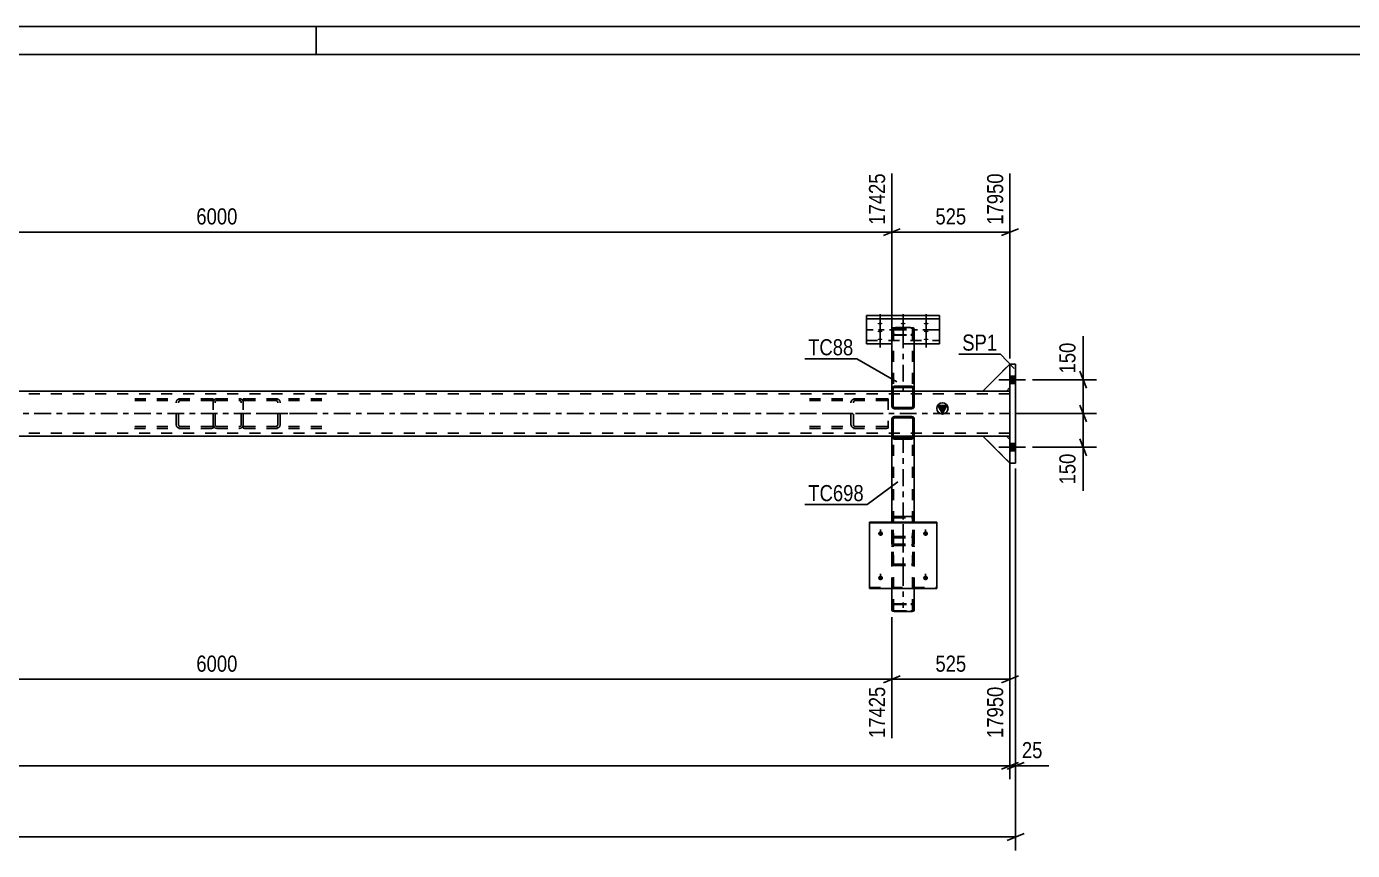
# Model space of a CAD drawing. Header units: millimetres. Extents: x 0 to 1189, y 0 to 841.
# Drawn here: x 717.5 to 953.2, y 694.5 to 841 of the extents above; entities that cross this region are included whole.
import ezdxf

# ---------------------------------------------------------------- set-up
doc = ezdxf.new("R2010")
doc.units = ezdxf.units.MM
doc.linetypes.add('DXK_LINE_DOT2', pattern=[3.9198, 1.9599, -1.9599])
doc.linetypes.add('DXK_LINE_DOT3', pattern=[5.9187, 2.979, -0.9799, 0.9799, -0.9799])
doc.styles.add('Arial Narrow', font='ARIALN.TTF', dxfattribs={"height": 0.2})

# ---------------------------------------------------------------- blocks, each defined once
blk = doc.blocks.new('Unknown-405118385-1163')
at = {"color": 5, "linetype": 'Continuous'}
for p, q in [((1189, 841), (0, 841)), ((769, 836), (769, 841)), ((1184, 836), (5, 836))]:
    blk.add_line(p, q, dxfattribs=at)
blk = doc.blocks.new('Bolt-405118385-3269 - 3258')
at = {"linetype": 'Continuous'}
for points in [[(869.24, 788.34), (869.33, 788.34), (869.42, 788.33), (869.5, 788.31), (869.56, 788.29), (869.62, 788.27), (869.66, 788.24), (869.67, 788.21), (869.67, 788.17), (869.66, 788.14), (869.62, 788.12), (869.56, 788.09), (869.5, 788.07), (869.42, 788.05), (869.33, 788.04), (869.24, 788.04), (869.15, 788.04), (869.06, 788.05), (868.98, 788.07), (868.91, 788.09), (868.86, 788.12), (868.82, 788.14), (868.8, 788.17), (868.8, 788.21), (868.82, 788.24), (868.86, 788.27), (868.91, 788.29), (868.98, 788.31), (869.06, 788.33), (869.15, 788.34)], [(873.34, 788.34), (873.43, 788.34), (873.52, 788.33), (873.6, 788.31), (873.66, 788.29), (873.72, 788.27), (873.76, 788.24), (873.77, 788.21), (873.77, 788.17), (873.76, 788.14), (873.72, 788.12), (873.66, 788.09), (873.6, 788.07), (873.52, 788.05), (873.43, 788.04), (873.34, 788.04), (873.25, 788.04), (873.16, 788.05), (873.08, 788.07), (873.01, 788.09), (872.96, 788.12), (872.92, 788.14), (872.9, 788.17), (872.9, 788.21), (872.92, 788.24), (872.96, 788.27), (873.01, 788.29), (873.08, 788.31), (873.16, 788.33), (873.25, 788.34)], [(877.44, 788.34), (877.53, 788.34), (877.62, 788.33), (877.7, 788.31), (877.76, 788.29), (877.82, 788.27), (877.86, 788.24), (877.87, 788.21), (877.87, 788.17), (877.86, 788.14), (877.82, 788.12), (877.76, 788.09), (877.7, 788.07), (877.62, 788.05), (877.53, 788.04), (877.44, 788.04), (877.35, 788.04), (877.26, 788.05), (877.18, 788.07), (877.11, 788.09), (877.06, 788.12), (877.02, 788.14), (877, 788.17), (877, 788.21), (877.02, 788.24), (877.06, 788.27), (877.11, 788.29), (877.18, 788.31), (877.26, 788.33), (877.35, 788.34)], [(869.24, 786.94), (869.33, 786.94), (869.42, 786.93), (869.5, 786.91), (869.56, 786.89), (869.62, 786.86), (869.66, 786.83), (869.67, 786.8), (869.67, 786.77), (869.66, 786.74), (869.62, 786.71), (869.56, 786.69), (869.5, 786.67), (869.42, 786.65), (869.33, 786.64), (869.24, 786.64), (869.15, 786.64), (869.06, 786.65), (868.98, 786.67), (868.91, 786.69), (868.86, 786.71), (868.82, 786.74), (868.8, 786.77), (868.8, 786.8), (868.82, 786.83), (868.86, 786.86), (868.91, 786.89), (868.98, 786.91), (869.06, 786.93), (869.15, 786.94)], [(869.24, 785.54), (869.33, 785.53), (869.42, 785.52), (869.5, 785.51), (869.56, 785.49), (869.62, 785.46), (869.66, 785.43), (869.67, 785.4), (869.67, 785.37), (869.66, 785.34), (869.62, 785.31), (869.56, 785.29), (869.5, 785.26), (869.42, 785.25), (869.33, 785.24), (869.24, 785.24), (869.15, 785.24), (869.06, 785.25), (868.98, 785.26), (868.91, 785.29), (868.86, 785.31), (868.82, 785.34), (868.8, 785.37), (868.8, 785.4), (868.82, 785.43), (868.86, 785.46), (868.91, 785.49), (868.98, 785.51), (869.06, 785.52), (869.15, 785.53)], [(877.44, 786.94), (877.53, 786.94), (877.62, 786.93), (877.7, 786.91), (877.76, 786.89), (877.82, 786.86), (877.86, 786.83), (877.87, 786.8), (877.87, 786.77), (877.86, 786.74), (877.82, 786.71), (877.76, 786.69), (877.7, 786.67), (877.62, 786.65), (877.53, 786.64), (877.44, 786.64), (877.35, 786.64), (877.26, 786.65), (877.18, 786.67), (877.11, 786.69), (877.06, 786.71), (877.02, 786.74), (877, 786.77), (877, 786.8), (877.02, 786.83), (877.06, 786.86), (877.11, 786.89), (877.18, 786.91), (877.26, 786.93), (877.35, 786.94)], [(877.44, 785.54), (877.53, 785.53), (877.62, 785.52), (877.7, 785.51), (877.76, 785.49), (877.82, 785.46), (877.86, 785.43), (877.87, 785.4), (877.87, 785.37), (877.86, 785.34), (877.82, 785.31), (877.76, 785.29), (877.7, 785.26), (877.62, 785.25), (877.53, 785.24), (877.44, 785.24), (877.35, 785.24), (877.26, 785.25), (877.18, 785.26), (877.11, 785.29), (877.06, 785.31), (877.02, 785.34), (877, 785.37), (877, 785.4), (877.02, 785.43), (877.06, 785.46), (877.11, 785.49), (877.18, 785.51), (877.26, 785.52), (877.35, 785.53)]]:
    blk.add_hatch(color=1, dxfattribs=at).paths.add_polyline_path(points)
at = {"color": 1, "linetype": 'Continuous'}
for p, q in [((869.24, 789.88), (869.24, 786.76)), ((873.34, 789.88), (873.34, 786.76)), ((877.44, 789.88), (877.44, 786.76)), ((869.24, 788.48), (869.24, 785.36)), ((877.44, 788.48), (877.44, 785.36)), ((869.24, 787.08), (869.24, 783.96)), ((877.44, 787.08), (877.44, 783.96))]:
    blk.add_line(p, q, dxfattribs=at)
at = {"color": 1, "linetype": 'DXK_LINE_DOT2'}
blk.add_line((873.34, 787.08), (873.34, 783.96), dxfattribs=at)
blk = doc.blocks.new('Bolt-405118385-3271 - 3258')
at = {"linetype": 'Continuous'}
for points in [[(892.34, 778.86), (892.34, 777.54), (893.34, 777.54), (893.34, 778.86)], [(892.34, 778.86), (892.34, 777.54), (893.34, 777.54), (893.34, 778.86)], [(892.34, 766.86), (892.34, 765.54), (893.34, 765.54), (893.34, 766.86)], [(892.34, 766.86), (892.34, 765.54), (893.34, 765.54), (893.34, 766.86)]]:
    blk.add_hatch(color=1, dxfattribs=at).paths.add_polyline_path(points)
at = {"color": 1, "linetype": 'Continuous'}
for p, q in [((895.1, 778.2), (890.34, 778.2)), ((895.1, 778.2), (890.34, 778.2)), ((893.34, 778.86), (892.34, 778.86)), ((893.34, 778.86), (892.34, 778.86)), ((893.34, 777.54), (892.34, 777.54)), ((893.34, 777.54), (892.34, 777.54)), ((893.34, 766.86), (892.34, 766.86)), ((893.34, 766.86), (892.34, 766.86)), ((895.1, 766.2), (890.34, 766.2)), ((895.1, 766.2), (890.34, 766.2)), ((893.34, 765.54), (892.34, 765.54)), ((893.34, 765.54), (892.34, 765.54))]:
    blk.add_line(p, q, dxfattribs=at)
blk = doc.blocks.new('Part-405118385-3340 - 3258')
at = {"color": 2, "linetype": 'Continuous'}
for p, q in [((887.54, 776.2), (892.34, 781)), ((891.74, 776.2), (887.54, 776.2)), ((892.34, 776.8), (891.74, 776.2))]:
    blk.add_line(p, q, dxfattribs=at)
at = {"color": 7, "linetype": 'DXK_LINE_DOT3'}
for p, q in [((887.54, 776.2), (892.34, 781)), ((892.34, 776.2), (887.54, 776.2))]:
    blk.add_line(p, q, dxfattribs=at)
at = {"color": 7, "linetype": 'DXK_LINE_DOT2'}
blk.add_line((892.34, 776.8), (892.34, 781), dxfattribs=at)
blk = doc.blocks.new('Part-405118385-3300 - 3258')
at = {"color": 7, "linetype": 'DXK_LINE_DOT2'}
for p, q in [((891.74, 768.2), (887.54, 768.2)), ((887.54, 768.2), (892.34, 763.4)), ((892.34, 767.6), (891.74, 768.2)), ((892.34, 763.4), (892.34, 767.6))]:
    blk.add_line(p, q, dxfattribs=at)
at = {"color": 7, "linetype": 'DXK_LINE_DOT3'}
for p, q in [((892.34, 768.2), (887.54, 768.2)), ((887.54, 768.2), (892.34, 763.4))]:
    blk.add_line(p, q, dxfattribs=at)
blk = doc.blocks.new('Part-405118385-3303 - 3258')
at = {"color": 2, "linetype": 'Continuous'}
for p, q in [((891.74, 768.2), (887.54, 768.2)), ((887.54, 768.2), (892.34, 763.4)), ((892.34, 767.6), (891.74, 768.2))]:
    blk.add_line(p, q, dxfattribs=at)
at = {"color": 7, "linetype": 'DXK_LINE_DOT3'}
for p, q in [((892.34, 768.2), (887.54, 768.2)), ((887.54, 768.2), (892.34, 763.4))]:
    blk.add_line(p, q, dxfattribs=at)
at = {"color": 7, "linetype": 'DXK_LINE_DOT2'}
blk.add_line((892.34, 763.4), (892.34, 767.6), dxfattribs=at)
blk = doc.blocks.new('Part-405118385-3304 - 3258')
at = {"color": 2, "linetype": 'Continuous'}
for p, q in [((866.84, 789.61), (879.84, 789.61)), ((866.84, 789.61), (866.84, 784.57)), ((866.84, 789.01), (879.84, 789.01)), ((879.84, 789.61), (879.84, 784.57)), ((871.34, 784.57), (866.84, 784.57)), ((879.84, 784.57), (875.34, 784.57))]:
    blk.add_line(p, q, dxfattribs=at)
at = {"color": 7, "linetype": 'DXK_LINE_DOT3'}
blk.add_line((879.84, 787.09), (866.84, 787.09), dxfattribs=at)
at = {"color": 7, "linetype": 'DXK_LINE_DOT2'}
for p, q in [((866.84, 785.17), (879.84, 785.17)), ((875.34, 784.57), (871.34, 784.57))]:
    blk.add_line(p, q, dxfattribs=at)
blk = doc.blocks.new('Part-405118385-3308 - 3258')
at = {"color": 7, "linetype": 'DXK_LINE_DOT2'}
for p, q in [((887.54, 776.2), (892.34, 781)), ((892.34, 781), (892.34, 776.8)), ((891.74, 776.2), (887.54, 776.2)), ((892.34, 776.8), (891.74, 776.2))]:
    blk.add_line(p, q, dxfattribs=at)
at = {"color": 7, "linetype": 'DXK_LINE_DOT3'}
for p, q in [((887.54, 776.2), (892.34, 781)), ((892.34, 776.2), (887.54, 776.2))]:
    blk.add_line(p, q, dxfattribs=at)
blk = doc.blocks.new('Part-405118385-3334 - 3258')
at = {"color": 7, "linetype": 'DXK_LINE_DOT2'}
for p, q in [((891.74, 768.2), (887.54, 768.2)), ((887.54, 768.2), (892.34, 763.4)), ((892.34, 767.6), (891.74, 768.2)), ((892.34, 763.4), (892.34, 767.6))]:
    blk.add_line(p, q, dxfattribs=at)
at = {"color": 7, "linetype": 'DXK_LINE_DOT3'}
for p, q in [((892.34, 768.2), (887.54, 768.2)), ((887.54, 768.2), (892.34, 763.4))]:
    blk.add_line(p, q, dxfattribs=at)
blk = doc.blocks.new('Part-405118385-41548 - 3258')
at = {"color": 2, "linetype": 'Continuous'}
for p, q in [((871.37, 776.76), (871.34, 776.57)), ((871.34, 776.57), (871.34, 773.53)), ((871.48, 776.91), (871.37, 776.76)), ((871.63, 777.02), (871.48, 776.91)), ((871.58, 776.57), (871.59, 776.66)), ((871.58, 776.57), (871.58, 773.53)), ((871.59, 776.66), (871.65, 776.74)), ((871.82, 777.05), (871.63, 777.02)), ((871.65, 776.74), (871.72, 776.79)), ((871.72, 776.79), (871.82, 776.81)), ((874.86, 777.05), (871.82, 777.05)), ((874.86, 776.81), (871.82, 776.81)), ((875.04, 777.02), (874.86, 777.05)), ((874.86, 776.81), (874.95, 776.79)), ((874.95, 776.79), (875.03, 776.74)), ((875.08, 776.66), (875.03, 776.74)), ((875.19, 776.91), (875.04, 777.02)), ((875.1, 776.57), (875.08, 776.66)), ((875.1, 776.57), (875.1, 773.53)), ((875.19, 776.91), (875.3, 776.76)), ((875.3, 776.76), (875.34, 776.57)), ((875.34, 776.57), (875.34, 773.53)), ((871.34, 773.53), (871.37, 773.35)), ((871.37, 773.35), (871.48, 773.19)), ((871.58, 773.53), (871.59, 773.44)), ((871.59, 773.44), (871.65, 773.36)), ((871.72, 773.31), (871.65, 773.36)), ((871.82, 773.29), (871.72, 773.31)), ((874.86, 773.29), (871.82, 773.29)), ((874.95, 773.31), (874.86, 773.29)), ((875.03, 773.36), (874.95, 773.31)), ((875.08, 773.44), (875.03, 773.36)), ((875.1, 773.53), (875.08, 773.44)), ((875.19, 773.19), (875.3, 773.35)), ((875.3, 773.35), (875.34, 773.53)), ((871.48, 773.19), (871.63, 773.09)), ((871.63, 773.09), (871.82, 773.05)), ((874.86, 773.05), (871.82, 773.05)), ((874.86, 773.05), (875.04, 773.09)), ((875.04, 773.09), (875.19, 773.19))]:
    blk.add_line(p, q, dxfattribs=at)
at = {"color": 7, "linetype": 'DXK_LINE_DOT2'}
for p, q in [((871.58, 776.2), (871.34, 776.2)), ((871.34, 776.2), (871.58, 776.2)), ((875.34, 776.2), (875.1, 776.2)), ((875.1, 776.2), (875.34, 776.2)), ((871.37, 773.35), (871.34, 773.53)), ((875.34, 773.53), (875.3, 773.35)), ((871.82, 773.05), (871.63, 773.09)), ((875.04, 773.09), (874.86, 773.05))]:
    blk.add_line(p, q, dxfattribs=at)
for centre, start, end in [((871.82, 773.53), 202.5, 247.5), ((874.86, 773.53), 292.5, 337.5)]:
    blk.add_arc(centre, 0.48, start, end, dxfattribs=at)
blk = doc.blocks.new('Part-405118385-3337 - 3258')
at = {"color": 7, "linetype": 'DXK_LINE_DOT2'}
for p, q in [((887.54, 776.2), (892.34, 781)), ((892.34, 781), (892.34, 776.8)), ((891.74, 776.2), (887.54, 776.2)), ((892.34, 776.8), (891.74, 776.2))]:
    blk.add_line(p, q, dxfattribs=at)
at = {"color": 7, "linetype": 'DXK_LINE_DOT3'}
for p, q in [((887.54, 776.2), (892.34, 781)), ((892.34, 776.2), (887.54, 776.2))]:
    blk.add_line(p, q, dxfattribs=at)
blk = doc.blocks.new('Part-405118385-3406 - 3258')
at = {"color": 7, "linetype": 'DXK_LINE_DOT2'}
for p, q in [((870.44, 774.84), (856.71, 774.84)), ((870.44, 774.52), (856.71, 774.52)), ((864.14, 774.44), (864.07, 774.2)), ((864.07, 770.2), (864.07, 774.2)), ((864.51, 774.2), (864.54, 774.32)), ((864.51, 770.2), (864.51, 774.2)), ((864.95, 774.84), (864.61, 774.79)), ((864.78, 774.49), (864.95, 774.52)), ((870.44, 774.84), (870.7, 774.8)), ((870.44, 774.52), (870.61, 774.49)), ((870.61, 774.49), (870.7, 774.45)), ((870.7, 774.8), (870.7, 769.59)), ((870.44, 769.88), (856.71, 769.88)), ((856.71, 769.56), (870.44, 769.56)), ((864.07, 770.2), (864.14, 769.95)), ((864.54, 770.07), (864.51, 770.2)), ((864.61, 769.6), (864.95, 769.56)), ((864.95, 769.88), (864.78, 769.9)), ((870.61, 769.9), (870.44, 769.88)), ((870.44, 769.56), (870.7, 769.59)), ((870.7, 769.94), (870.61, 769.9))]:
    blk.add_line(p, q, dxfattribs=at)
at = {"color": 7, "linetype": 'DXK_LINE_DOT3'}
blk.add_line((859.46, 772.2), (867.7, 772.2), dxfattribs=at)
at = {"color": 7, "linetype": 'DXK_LINE_DOT2'}
for centre, radius, start, end in [((864.82, 774.01), 0.802, 104.5547, 147.5896), ((864.88, 774.1), 0.401, 104.5547, 147.5896), ((864.82, 770.38), 0.802, 212.4104, 255.4453), ((864.88, 770.29), 0.401, 212.4104, 255.4453)]:
    blk.add_arc(centre, radius, start, end, dxfattribs=at)
blk = doc.blocks.new('Part-405118385-3342 - 3258')
at = {"color": 7, "linetype": 'DXK_LINE_DOT2'}
for p, q in [((750.75, 774.44), (750.7, 774.2)), ((750.7, 770.2), (750.7, 774.2)), ((751.02, 774.2), (751.04, 774.32)), ((751.02, 770.2), (751.02, 774.2)), ((751.34, 774.84), (751.09, 774.79)), ((751.22, 774.49), (751.34, 774.52)), ((751.34, 774.84), (755.34, 774.84)), ((751.34, 774.52), (755.34, 774.52)), ((755.58, 774.79), (755.34, 774.84)), ((755.34, 774.52), (755.46, 774.49)), ((755.63, 774.32), (755.66, 774.2)), ((755.66, 770.2), (755.66, 774.2)), ((755.98, 774.2), (755.93, 774.44)), ((755.98, 770.2), (755.98, 774.2)), ((750.7, 770.2), (750.75, 769.95)), ((751.04, 770.07), (751.02, 770.2)), ((751.09, 769.6), (751.34, 769.56)), ((751.34, 769.88), (751.22, 769.9)), ((751.34, 769.88), (755.34, 769.88)), ((751.34, 769.56), (755.34, 769.56)), ((755.46, 769.9), (755.34, 769.88)), ((755.34, 769.56), (755.58, 769.6)), ((755.66, 770.2), (755.63, 770.07)), ((755.93, 769.95), (755.98, 770.2))]:
    blk.add_line(p, q, dxfattribs=at)
at = {"color": 7, "linetype": 'DXK_LINE_DOT3'}
blk.add_line((753.34, 772.2), (753.34, 772.2), dxfattribs=at)
at = {"color": 7, "linetype": 'DXK_LINE_DOT2'}
for centre, radius, start, end in [((751.34, 774.2), 0.64, 112.5, 157.5), ((751.34, 774.2), 0.32, 112.5, 157.5), ((755.34, 774.2), 0.32, 22.5, 67.5), ((755.34, 774.2), 0.64, 22.5, 67.5), ((751.34, 770.2), 0.64, 202.5, 247.5), ((751.34, 770.2), 0.32, 202.5, 247.5), ((755.34, 770.2), 0.32, 292.5, 337.5), ((755.34, 770.2), 0.64, 292.5, 337.5)]:
    blk.add_arc(centre, radius, start, end, dxfattribs=at)
blk = doc.blocks.new('Part-405118385-3377 - 3258')
at = {"linetype": 'Continuous'}
blk.add_hatch(color=2, dxfattribs=at).paths.add_polyline_path([(880.34, 772.2), (879.54, 773.6), (881.14, 773.6)])
at = {"color": 7, "linetype": 'DXK_LINE_DOT2'}
for p, q in [((892.34, 775.72), (174.34, 775.72)), ((875.34, 776.2), (871.34, 776.2)), ((891.74, 776.2), (887.54, 776.2)), ((892.34, 776.2), (892.34, 775.24)), ((892.34, 776.2), (892.34, 775.91)), ((892.34, 768.68), (174.34, 768.68)), ((892.34, 768.2), (892.34, 769.16)), ((875.34, 768.2), (871.34, 768.2)), ((891.74, 768.2), (887.54, 768.2))]:
    blk.add_line(p, q, dxfattribs=at)
at = {"color": 2, "linetype": 'Continuous'}
for p, q in [((871.34, 776.2), (635.34, 776.2)), ((887.54, 776.2), (875.34, 776.2)), ((892.34, 776.2), (891.74, 776.2)), ((880.34, 772.2), (879.54, 773.6)), ((879.54, 773.6), (881.14, 773.6)), ((881.14, 773.6), (880.34, 772.2)), ((892.34, 775.24), (892.34, 769.16)), ((871.34, 768.2), (635.34, 768.2)), ((887.54, 768.2), (875.34, 768.2)), ((892.34, 768.2), (891.74, 768.2))]:
    blk.add_line(p, q, dxfattribs=at)
at = {"color": 7, "linetype": 'DXK_LINE_DOT3'}
blk.add_line((174.34, 772.2), (892.34, 772.2), dxfattribs=at)
at = {"color": 2, "linetype": 'Continuous'}
blk.add_circle((880.34, 773.1), 1, dxfattribs=at)
blk = doc.blocks.new('Part-405118385-3392 - 3258')
at = {"color": 7, "linetype": 'DXK_LINE_DOT2'}
for p, q in [((750.44, 774.84), (736.71, 774.84)), ((750.44, 774.52), (736.71, 774.52)), ((744.14, 774.44), (744.07, 774.2)), ((744.07, 770.2), (744.07, 774.2)), ((744.51, 774.2), (744.54, 774.32)), ((744.51, 770.2), (744.51, 774.2)), ((744.95, 774.84), (744.61, 774.79)), ((744.78, 774.49), (744.95, 774.52)), ((750.44, 774.84), (750.7, 774.8)), ((750.44, 774.52), (750.61, 774.49)), ((750.61, 774.49), (750.7, 774.45)), ((750.7, 774.8), (750.7, 769.59)), ((750.44, 769.88), (736.71, 769.88)), ((736.71, 769.56), (750.44, 769.56)), ((744.07, 770.2), (744.14, 769.95)), ((744.54, 770.07), (744.51, 770.2)), ((744.61, 769.6), (744.95, 769.56)), ((744.95, 769.88), (744.78, 769.9)), ((750.61, 769.9), (750.44, 769.88)), ((750.44, 769.56), (750.7, 769.59)), ((750.7, 769.94), (750.61, 769.9))]:
    blk.add_line(p, q, dxfattribs=at)
for centre, radius, start, end in [((744.82, 774.01), 0.802, 104.5547, 147.5895), ((744.88, 774.1), 0.401, 104.5547, 147.5895), ((744.82, 770.38), 0.802, 212.4105, 255.4453), ((744.88, 770.29), 0.401, 212.4105, 255.4453)]:
    blk.add_arc(centre, radius, start, end, dxfattribs=at)
blk = doc.blocks.new('Part-405118385-3403 - 3258')
at = {"color": 7, "linetype": 'DXK_LINE_DOT2'}
for p, q in [((756.24, 774.84), (755.98, 774.8)), ((755.98, 774.8), (755.98, 769.59)), ((755.98, 774.45), (756.07, 774.49)), ((756.07, 774.49), (756.24, 774.52)), ((769.97, 774.84), (756.24, 774.84)), ((769.97, 774.52), (756.24, 774.52)), ((762.06, 774.79), (761.73, 774.84)), ((761.73, 774.52), (761.89, 774.49)), ((762.13, 774.32), (762.17, 774.2)), ((762.17, 770.2), (762.17, 774.2)), ((762.61, 774.2), (762.54, 774.44)), ((762.61, 770.2), (762.61, 774.2)), ((756.07, 769.9), (755.98, 769.94)), ((755.98, 769.59), (756.24, 769.56)), ((756.24, 769.88), (756.07, 769.9)), ((769.97, 769.88), (756.24, 769.88)), ((769.97, 769.56), (756.24, 769.56)), ((761.89, 769.9), (761.73, 769.88)), ((761.73, 769.56), (762.06, 769.6)), ((762.17, 770.2), (762.13, 770.07)), ((762.54, 769.95), (762.61, 770.2))]:
    blk.add_line(p, q, dxfattribs=at)
at = {"color": 7, "linetype": 'DXK_LINE_DOT3'}
blk.add_line((758.98, 772.2), (767.22, 772.2), dxfattribs=at)
at = {"color": 7, "linetype": 'DXK_LINE_DOT2'}
for centre, radius, start, end in [((761.79, 774.1), 0.401, 32.4104, 75.4453), ((761.86, 774.01), 0.802, 32.4104, 75.4453), ((761.79, 770.29), 0.401, 284.5547, 327.5896), ((761.86, 770.38), 0.802, 284.5547, 327.5896)]:
    blk.add_arc(centre, radius, start, end, dxfattribs=at)
blk = doc.blocks.new('Part-405118385-3422 - 3258')
at = {"color": 2, "linetype": 'Continuous'}
for p, q in [((892.34, 763.4), (892.34, 781)), ((893.34, 781), (892.34, 781)), ((893.34, 781), (893.34, 763.4)), ((893.34, 763.4), (892.34, 763.4))]:
    blk.add_line(p, q, dxfattribs=at)
at = {"color": 7, "linetype": 'DXK_LINE_DOT3'}
blk.add_line((892.84, 772.2), (892.84, 772.2), dxfattribs=at)
blk = doc.blocks.new('Part-405118385-3436 - 3258')
at = {"color": 2, "linetype": 'Continuous'}
for p, q in [((871.52, 787.41), (871.73, 787.46)), ((871.73, 787.46), (871.98, 787.47)), ((871.98, 787.47), (874.7, 787.47)), ((874.7, 787.47), (874.94, 787.46)), ((874.94, 787.46), (875.15, 787.41)), ((871.34, 787.25), (871.39, 787.34)), ((871.34, 787.25), (871.34, 776.58)), ((871.39, 787.34), (871.52, 787.41)), ((875.15, 787.41), (875.29, 787.34)), ((875.29, 787.34), (875.34, 787.25)), ((875.34, 787.25), (875.34, 776.2)), ((874.7, 776.2), (871.58, 776.2)), ((875.1, 776.2), (874.7, 776.2)), ((875.34, 776.2), (875.34, 776.2))]:
    blk.add_line(p, q, dxfattribs=at)
at = {"color": 7, "linetype": 'DXK_LINE_DOT2'}
for p, q in [((871.39, 786.24), (871.34, 786.32)), ((871.52, 786.17), (871.39, 786.24)), ((871.73, 786.12), (871.52, 786.17)), ((871.68, 787.3), (871.66, 787.25)), ((871.66, 787.25), (871.66, 776.2)), ((871.66, 786.32), (871.68, 786.28)), ((871.75, 787.33), (871.68, 787.3)), ((871.68, 786.28), (871.75, 786.25)), ((871.98, 786.1), (871.73, 786.12)), ((871.85, 787.35), (871.75, 787.33)), ((871.75, 786.25), (871.85, 786.22)), ((871.98, 787.36), (871.85, 787.35)), ((871.85, 786.22), (871.98, 786.21)), ((871.98, 787.36), (874.7, 787.36)), ((871.98, 786.21), (874.7, 786.21)), ((871.98, 786.1), (874.7, 786.1)), ((874.82, 787.35), (874.7, 787.36)), ((874.7, 786.21), (874.82, 786.22)), ((874.94, 786.12), (874.7, 786.1)), ((874.92, 787.33), (874.82, 787.35)), ((874.82, 786.22), (874.92, 786.25)), ((874.99, 787.3), (874.92, 787.33)), ((874.92, 786.25), (874.94, 786.26)), ((874.94, 786.26), (874.99, 786.28)), ((875.15, 786.17), (874.94, 786.12)), ((875.02, 787.25), (874.99, 787.3)), ((874.99, 786.28), (875.02, 786.32)), ((875.02, 787.25), (875.02, 776.2)), ((875.29, 786.24), (875.15, 786.17)), ((875.34, 786.32), (875.29, 786.24)), ((871.34, 776.58), (871.34, 776.2)), ((871.58, 776.2), (871.34, 776.2)), ((874.7, 776.2), (874.94, 776.2)), ((874.99, 776.2), (875.02, 776.2)), ((875.34, 776.2), (875.1, 776.2))]:
    blk.add_line(p, q, dxfattribs=at)
at = {"color": 7, "linetype": 'DXK_LINE_DOT3'}
blk.add_line((873.34, 786.79), (873.34, 776.2), dxfattribs=at)
blk = doc.blocks.new('Part-405118385-3457 - 3258')
at = {"color": 7, "linetype": 'DXK_LINE_DOT2'}
for p, q in [((871.58, 768.2), (871.34, 768.2)), ((871.34, 768.14), (871.34, 768.2)), ((871.66, 737.22), (871.66, 768.2)), ((875.34, 768.2), (874.7, 768.2)), ((874.92, 768.2), (874.94, 768.2)), ((874.99, 768.2), (875.02, 768.2)), ((875.02, 737.22), (875.02, 768.2)), ((875.34, 768.14), (875.34, 768.2)), ((871.34, 741.08), (871.34, 753.42)), ((875.34, 741.08), (875.34, 753.42)), ((871.34, 738.15), (871.39, 738.23)), ((871.39, 738.23), (871.52, 738.3)), ((871.52, 738.3), (871.73, 738.35)), ((871.68, 738.19), (871.66, 738.15)), ((871.75, 738.23), (871.68, 738.19)), ((871.73, 738.35), (871.98, 738.37)), ((871.85, 738.25), (871.75, 738.23)), ((871.98, 738.26), (871.85, 738.25)), ((871.98, 738.37), (874.7, 738.37)), ((871.98, 738.26), (874.7, 738.26)), ((874.7, 738.37), (874.94, 738.35)), ((874.82, 738.25), (874.7, 738.26)), ((874.92, 738.23), (874.82, 738.25)), ((874.92, 738.23), (874.94, 738.22)), ((874.94, 738.35), (875.15, 738.3)), ((874.94, 738.22), (874.99, 738.19)), ((875.02, 738.15), (874.99, 738.19)), ((875.15, 738.3), (875.29, 738.23)), ((875.29, 738.23), (875.34, 738.15)), ((871.66, 737.22), (871.68, 737.18)), ((871.68, 737.18), (871.75, 737.14)), ((871.75, 737.14), (871.85, 737.12)), ((871.85, 737.12), (871.98, 737.11)), ((871.98, 737.11), (874.7, 737.11)), ((874.7, 737.11), (874.82, 737.12)), ((874.82, 737.12), (874.92, 737.14)), ((874.92, 737.14), (874.99, 737.18)), ((874.99, 737.18), (875.02, 737.22))]:
    blk.add_line(p, q, dxfattribs=at)
at = {"color": 2, "linetype": 'Continuous'}
for p, q in [((871.34, 753.42), (871.34, 768.14)), ((875.1, 768.2), (871.58, 768.2)), ((875.34, 753.42), (875.34, 768.14)), ((871.34, 737.22), (871.34, 741.08)), ((875.34, 737.22), (875.34, 741.08)), ((871.39, 737.13), (871.34, 737.22)), ((871.52, 737.06), (871.39, 737.13)), ((871.73, 737.02), (871.52, 737.06)), ((871.98, 737), (871.73, 737.02)), ((871.98, 737), (874.7, 737)), ((874.94, 737.02), (874.7, 737)), ((875.15, 737.06), (874.94, 737.02)), ((875.29, 737.13), (875.15, 737.06)), ((875.34, 737.22), (875.29, 737.13))]:
    blk.add_line(p, q, dxfattribs=at)
at = {"color": 7, "linetype": 'DXK_LINE_DOT3'}
blk.add_line((873.34, 768.2), (873.34, 737.68), dxfattribs=at)
blk = doc.blocks.new('Part-405118385-41542 - 3258')
at = {"color": 7, "linetype": 'DXK_LINE_DOT3'}
blk.add_line((873.34, 743.65), (873.34, 755.41), dxfattribs=at)
at = {"color": 2, "linetype": 'Continuous'}
for p, q in [((871.34, 753.42), (871.37, 753.59)), ((871.34, 752.9), (871.34, 753.42)), ((871.37, 753.59), (871.48, 753.74)), ((871.48, 753.74), (871.63, 753.84)), ((871.63, 753.84), (871.82, 753.87)), ((871.82, 753.87), (874.86, 753.87)), ((874.86, 753.87), (875.04, 753.84)), ((875.04, 753.84), (875.2, 753.74)), ((875.2, 753.74), (875.3, 753.59)), ((875.3, 753.59), (875.34, 753.42)), ((875.34, 752.9), (875.34, 753.42))]:
    blk.add_line(p, q, dxfattribs=at)
at = {"color": 7, "linetype": 'DXK_LINE_DOT2'}
for p, q in [((871.34, 745.64), (871.34, 752.9)), ((871.6, 753.51), (871.58, 753.42)), ((871.58, 745.64), (871.58, 753.42)), ((871.65, 753.58), (871.6, 753.51)), ((871.73, 753.63), (871.65, 753.58)), ((871.82, 753.64), (871.73, 753.63)), ((871.82, 753.64), (874.86, 753.64)), ((874.95, 753.63), (874.86, 753.64)), ((875.03, 753.58), (874.95, 753.63)), ((875.08, 753.51), (875.03, 753.58)), ((875.1, 753.42), (875.08, 753.51)), ((875.1, 745.64), (875.1, 753.42)), ((875.34, 745.64), (875.34, 752.9)), ((871.37, 750.39), (871.34, 750.56)), ((871.48, 750.24), (871.37, 750.39)), ((871.63, 750.15), (871.48, 750.24)), ((871.58, 750.56), (871.6, 750.48)), ((871.6, 750.48), (871.65, 750.4)), ((871.82, 750.11), (871.63, 750.15)), ((871.65, 750.4), (871.73, 750.35)), ((871.73, 750.35), (871.82, 750.34)), ((871.82, 750.34), (874.86, 750.34)), ((871.82, 750.11), (874.86, 750.11)), ((874.86, 750.34), (874.95, 750.35)), ((875.04, 750.15), (874.86, 750.11)), ((874.95, 750.35), (875.03, 750.4)), ((875.03, 750.4), (875.08, 750.48)), ((875.2, 750.24), (875.04, 750.15)), ((875.08, 750.48), (875.1, 750.56)), ((875.3, 750.39), (875.2, 750.24)), ((875.34, 750.56), (875.3, 750.39)), ((871.37, 748.67), (871.34, 748.5)), ((871.48, 748.82), (871.37, 748.67)), ((871.63, 748.92), (871.48, 748.82)), ((871.58, 748.5), (871.6, 748.59)), ((871.6, 748.59), (871.65, 748.66)), ((871.82, 748.95), (871.63, 748.92)), ((871.65, 748.66), (871.73, 748.71)), ((871.73, 748.71), (871.82, 748.73)), ((871.82, 748.95), (874.86, 748.95)), ((871.82, 748.73), (874.86, 748.73)), ((875.04, 748.92), (874.86, 748.95)), ((874.86, 748.73), (874.95, 748.71)), ((874.95, 748.71), (875.03, 748.66)), ((875.03, 748.66), (875.08, 748.59)), ((875.2, 748.82), (875.04, 748.92)), ((875.08, 748.59), (875.1, 748.5)), ((875.3, 748.67), (875.2, 748.82)), ((875.34, 748.5), (875.3, 748.67)), ((871.34, 745.64), (871.37, 745.47)), ((871.37, 745.47), (871.48, 745.32)), ((871.48, 745.32), (871.63, 745.23)), ((871.6, 745.56), (871.58, 745.64)), ((871.65, 745.48), (871.6, 745.56)), ((871.63, 745.23), (871.82, 745.19)), ((871.73, 745.44), (871.65, 745.48)), ((871.82, 745.42), (871.73, 745.44)), ((871.82, 745.42), (874.86, 745.42)), ((871.82, 745.19), (874.86, 745.19)), ((874.95, 745.44), (874.86, 745.42)), ((874.86, 745.19), (875.04, 745.23)), ((875.03, 745.48), (874.95, 745.44)), ((875.08, 745.56), (875.03, 745.48)), ((875.04, 745.23), (875.2, 745.32)), ((875.1, 745.64), (875.08, 745.56)), ((875.2, 745.32), (875.3, 745.47)), ((875.3, 745.47), (875.34, 745.64))]:
    blk.add_line(p, q, dxfattribs=at)
blk = doc.blocks.new('Part-405118385-41543 - 3258')
at = {"color": 2, "linetype": 'Continuous'}
for p, q in [((879.34, 752.9), (867.34, 752.9)), ((867.34, 752.9), (867.34, 741.08)), ((867.34, 752.74), (879.34, 752.74)), ((879.34, 741.08), (879.34, 752.9)), ((867.34, 741.08), (879.34, 741.08))]:
    blk.add_line(p, q, dxfattribs=at)
at = {"color": 7, "linetype": 'DXK_LINE_DOT2'}
blk.add_line((867.34, 741.25), (879.34, 741.25), dxfattribs=at)
blk = doc.blocks.new('Part-405118385-41549 - 3258')
at = {"color": 2, "linetype": 'Continuous'}
for p, q in [((871.37, 771.37), (871.34, 771.18)), ((871.34, 768.14), (871.34, 771.18)), ((871.48, 771.52), (871.37, 771.37)), ((871.63, 771.63), (871.48, 771.52)), ((871.6, 771.27), (871.58, 771.18)), ((871.58, 768.14), (871.58, 771.18)), ((871.65, 771.35), (871.6, 771.27)), ((871.82, 771.66), (871.63, 771.63)), ((871.72, 771.4), (871.65, 771.35)), ((871.82, 771.42), (871.72, 771.4)), ((874.86, 771.66), (871.82, 771.66)), ((874.86, 771.42), (871.82, 771.42)), ((875.04, 771.63), (874.86, 771.66)), ((874.95, 771.4), (874.86, 771.42)), ((875.03, 771.35), (874.95, 771.4)), ((875.08, 771.27), (875.03, 771.35)), ((875.2, 771.52), (875.04, 771.63)), ((875.1, 771.18), (875.08, 771.27)), ((875.1, 768.14), (875.1, 771.18)), ((875.3, 771.37), (875.2, 771.52)), ((875.34, 771.18), (875.3, 771.37)), ((875.34, 768.14), (875.34, 771.18)), ((871.37, 767.96), (871.34, 768.14)), ((871.48, 767.8), (871.37, 767.96)), ((871.63, 767.7), (871.48, 767.8)), ((871.58, 768.14), (871.6, 768.05)), ((871.6, 768.05), (871.65, 767.97)), ((871.82, 767.66), (871.63, 767.7)), ((871.65, 767.97), (871.72, 767.92)), ((871.72, 767.92), (871.82, 767.9)), ((874.86, 767.9), (871.82, 767.9)), ((874.86, 767.66), (871.82, 767.66)), ((874.86, 767.9), (874.95, 767.92)), ((875.04, 767.7), (874.86, 767.66)), ((874.95, 767.92), (875.03, 767.97)), ((875.03, 767.97), (875.08, 768.05)), ((875.2, 767.8), (875.04, 767.7)), ((875.08, 768.05), (875.1, 768.14)), ((875.3, 767.96), (875.2, 767.8)), ((875.34, 768.14), (875.3, 767.96))]:
    blk.add_line(p, q, dxfattribs=at)
at = {"color": 7, "linetype": 'DXK_LINE_DOT2'}
for p, q in [((871.34, 771.18), (871.37, 771.37)), ((871.63, 771.63), (871.82, 771.66)), ((874.86, 771.66), (875.04, 771.63)), ((875.3, 771.37), (875.34, 771.18)), ((871.58, 768.2), (871.34, 768.2)), ((875.34, 768.2), (875.1, 768.2))]:
    blk.add_line(p, q, dxfattribs=at)
for centre, start, end in [((871.82, 771.18), 112.5, 157.5), ((874.86, 771.18), 22.5, 67.5)]:
    blk.add_arc(centre, 0.48, start, end, dxfattribs=at)
blk = doc.blocks.new('Bolt-405118385-41554 - 3258')
at = {"linetype": 'Continuous'}
for points in [[(869.34, 751.27), (869.43, 751.26), (869.52, 751.23), (869.6, 751.19), (869.66, 751.13), (869.72, 751.06), (869.76, 750.98), (869.78, 750.9), (869.78, 750.81), (869.76, 750.73), (869.72, 750.65), (869.66, 750.58), (869.6, 750.52), (869.52, 750.48), (869.43, 750.45), (869.34, 750.44), (869.25, 750.45), (869.16, 750.48), (869.08, 750.52), (869.01, 750.58), (868.96, 750.65), (868.92, 750.73), (868.9, 750.81), (868.9, 750.9), (868.92, 750.98), (868.96, 751.06), (869.01, 751.13), (869.08, 751.19), (869.16, 751.23), (869.25, 751.26)], [(869.34, 743.38), (869.43, 743.37), (869.52, 743.34), (869.6, 743.3), (869.66, 743.24), (869.72, 743.17), (869.76, 743.09), (869.78, 743.01), (869.78, 742.92), (869.76, 742.83), (869.72, 742.76), (869.66, 742.69), (869.6, 742.63), (869.52, 742.58), (869.43, 742.56), (869.34, 742.55), (869.25, 742.56), (869.16, 742.58), (869.08, 742.63), (869.01, 742.69), (868.96, 742.76), (868.92, 742.83), (868.9, 742.92), (868.9, 743.01), (868.92, 743.09), (868.96, 743.17), (869.01, 743.24), (869.08, 743.3), (869.16, 743.34), (869.25, 743.37)]]:
    blk.add_hatch(color=1, dxfattribs=at).paths.add_polyline_path(points)
at = {"color": 1, "linetype": 'Continuous'}
for p, q in [((869.34, 750.51), (869.34, 751.58)), ((869.34, 742.62), (869.34, 743.69))]:
    blk.add_line(p, q, dxfattribs=at)
blk = doc.blocks.new('Bolt-405118385-41555 - 3258')
at = {"linetype": 'Continuous'}
for points in [[(877.34, 751.27), (877.43, 751.26), (877.52, 751.23), (877.6, 751.19), (877.66, 751.13), (877.72, 751.06), (877.76, 750.98), (877.78, 750.9), (877.78, 750.81), (877.76, 750.73), (877.72, 750.65), (877.66, 750.58), (877.6, 750.52), (877.52, 750.48), (877.43, 750.45), (877.34, 750.44), (877.25, 750.45), (877.16, 750.48), (877.08, 750.52), (877.01, 750.58), (876.96, 750.65), (876.92, 750.73), (876.9, 750.81), (876.9, 750.9), (876.92, 750.98), (876.96, 751.06), (877.01, 751.13), (877.08, 751.19), (877.16, 751.23), (877.25, 751.26)], [(877.34, 743.38), (877.43, 743.37), (877.52, 743.34), (877.6, 743.3), (877.66, 743.24), (877.72, 743.17), (877.76, 743.09), (877.78, 743.01), (877.78, 742.92), (877.76, 742.83), (877.72, 742.76), (877.66, 742.69), (877.6, 742.63), (877.52, 742.58), (877.43, 742.56), (877.34, 742.55), (877.25, 742.56), (877.16, 742.58), (877.08, 742.63), (877.01, 742.69), (876.96, 742.76), (876.92, 742.83), (876.9, 742.92), (876.9, 743.01), (876.92, 743.09), (876.96, 743.17), (877.01, 743.24), (877.08, 743.3), (877.16, 743.34), (877.25, 743.37)]]:
    blk.add_hatch(color=1, dxfattribs=at).paths.add_polyline_path(points)
at = {"color": 1, "linetype": 'Continuous'}
for p, q in [((877.34, 750.51), (877.34, 751.58)), ((877.34, 742.62), (877.34, 743.69))]:
    blk.add_line(p, q, dxfattribs=at)
blk = doc.blocks.new('StraightDimension-405118385-3469 - 3258')
at = {"color": 7, "linetype": 'Continuous'}
for p, q in [((893.34, 762.4), (893.34, 694.52)), ((173.34, 696.92), (893.34, 696.92)), ((891.84, 696.32), (894.84, 697.52))]:
    blk.add_line(p, q, dxfattribs=at)
blk = doc.blocks.new('StraightDimension-405118385-3499 - 3258')
at = {"color": 7, "linetype": 'Continuous'}
for p, q in [((892.34, 762.4), (892.34, 707.18)), ((890.84, 708.98), (893.84, 710.18)), ((174.34, 709.58), (892.34, 709.58))]:
    blk.add_line(p, q, dxfattribs=at)
blk = doc.blocks.new('StraightDimension-405118385-3523 - 3258')
at = {"color": 7, "linetype": 'Continuous'}
for p, q in [((892.34, 762.4), (892.34, 707.18)), ((893.34, 762.4), (893.34, 707.18)), ((890.84, 708.98), (893.84, 710.18)), ((894.84, 710.18), (891.84, 708.98)), ((892.34, 709.58), (893.34, 709.58))]:
    blk.add_line(p, q, dxfattribs=at)
at = {"color": 0}
blk.add_wipeout([(898.72, 710.33), (898.72, 714.53), (893.86, 714.53), (893.86, 710.33)], dxfattribs=at)
at = {"color": 7, "linetype": 'Continuous'}
blk.add_line((893.34, 709.58), (899.24, 709.58), dxfattribs=at)
blk.add_line((893.34, 709.58), (899.24, 709.58), dxfattribs=at)
at = {"color": 3, "style": 'Arial Narrow'}
blk.add_text('25', height=2.863, dxfattribs=at).set_placement((894.46, 710.93))
blk = doc.blocks.new('StraightDimension-405118385-3541 - 3258')
at = {"color": 7, "linetype": 'Continuous'}
for p, q in [((871.34, 780.03), (871.34, 814.9)), ((892.34, 782), (892.34, 814.9)), ((872.84, 805.06), (869.84, 803.86)), ((871.34, 804.46), (892.34, 804.46)), ((890.84, 803.86), (893.84, 805.06))]:
    blk.add_line(p, q, dxfattribs=at)
at = {"color": 0, "linetype": 'Continuous'}
blk.add_wipeout([(891.74, 815.5), (887.54, 815.5), (887.54, 805.16), (891.74, 805.16)], dxfattribs=at)
at = {"color": 0}
blk.add_wipeout([(885.18, 805.21), (885.18, 809.41), (878.49, 809.41), (878.49, 805.21)], dxfattribs=at)
at = {"color": 3, "linetype": 'Continuous', "style": 'Arial Narrow'}
blk.add_text('17950', height=2.863, rotation=90.0002, dxfattribs=at).set_placement((891.14, 805.76))
at = {"color": 3, "style": 'Arial Narrow'}
blk.add_text('525', height=2.863, dxfattribs=at).set_placement((879.09, 805.81))
blk = doc.blocks.new('StraightDimension-405118385-3565 - 3258')
at = {"color": 7, "linetype": 'Continuous'}
for p, q in [((871.34, 780.03), (871.34, 814.9)), ((631.34, 804.46), (871.34, 804.46)), ((869.84, 803.86), (872.84, 805.06))]:
    blk.add_line(p, q, dxfattribs=at)
at = {"color": 0, "linetype": 'Continuous'}
blk.add_wipeout([(870.74, 815.5), (866.54, 815.5), (866.54, 805.16), (870.74, 805.16)], dxfattribs=at)
at = {"color": 0}
blk.add_wipeout([(755.59, 805.21), (755.59, 809.41), (747.08, 809.41), (747.08, 805.21)], dxfattribs=at)
at = {"color": 3, "linetype": 'Continuous', "style": 'Arial Narrow'}
blk.add_text('17425', height=2.863, rotation=90.0002, dxfattribs=at).set_placement((870.14, 805.76))
at = {"color": 3, "style": 'Arial Narrow'}
blk.add_text('6000', height=2.863, dxfattribs=at).set_placement((747.68, 805.81))
blk = doc.blocks.new('StraightDimension-405118385-33484 - 3258')
at = {"color": 7, "linetype": 'Continuous'}
for p, q in [((892.34, 767.2), (892.34, 714.51)), ((871.34, 736), (871.34, 714.51)), ((872.84, 725.55), (869.84, 724.35)), ((871.34, 724.95), (892.34, 724.95)), ((890.84, 724.35), (893.84, 725.55))]:
    blk.add_line(p, q, dxfattribs=at)
at = {"color": 0}
blk.add_wipeout([(885.18, 725.7), (885.18, 729.9), (878.49, 729.9), (878.49, 725.7)], dxfattribs=at)
at = {"color": 0, "linetype": 'Continuous'}
blk.add_wipeout([(891.74, 724.25), (887.54, 724.25), (887.54, 713.91), (891.74, 713.91)], dxfattribs=at)
at = {"color": 3, "style": 'Arial Narrow'}
blk.add_text('525', height=2.863, dxfattribs=at).set_placement((879.09, 726.3))
at = {"color": 3, "linetype": 'Continuous', "style": 'Arial Narrow'}
blk.add_text('17950', height=2.863, rotation=90.0002, dxfattribs=at).set_placement((891.14, 714.51))
blk = doc.blocks.new('StraightDimension-405118385-33485 - 3258')
at = {"color": 7, "linetype": 'Continuous'}
for p, q in [((871.34, 736), (871.34, 714.51)), ((631.34, 724.95), (871.34, 724.95)), ((869.84, 724.35), (872.84, 725.55))]:
    blk.add_line(p, q, dxfattribs=at)
at = {"color": 0}
blk.add_wipeout([(755.59, 725.7), (755.59, 729.9), (747.08, 729.9), (747.08, 725.7)], dxfattribs=at)
at = {"color": 0, "linetype": 'Continuous'}
blk.add_wipeout([(870.74, 724.25), (866.54, 724.25), (866.54, 713.91), (870.74, 713.91)], dxfattribs=at)
at = {"color": 3, "style": 'Arial Narrow'}
blk.add_text('6000', height=2.863, dxfattribs=at).set_placement((747.68, 726.3))
at = {"color": 3, "linetype": 'Continuous', "style": 'Arial Narrow'}
blk.add_text('17425', height=2.863, rotation=90.0002, dxfattribs=at).set_placement((870.14, 714.51))
blk = doc.blocks.new('StraightDimension-405118385-46423 - 3258')
at = {"color": 7, "linetype": 'Continuous'}
for p, q in [((896.34, 778.2), (907.74, 778.2)), ((904.74, 779.7), (905.94, 776.7)), ((905.34, 772.2), (905.34, 778.2)), ((905.94, 770.7), (904.74, 773.7)), ((893.34, 772.2), (907.74, 772.2))]:
    blk.add_line(p, q, dxfattribs=at)
at = {"color": 0}
blk.add_wipeout([(904.59, 785.41), (900.39, 785.41), (900.39, 778.72), (904.59, 778.72)], dxfattribs=at)
at = {"color": 7, "linetype": 'Continuous'}
blk.add_line((905.34, 778.2), (905.34, 785.93), dxfattribs=at)
blk.add_line((905.34, 778.2), (905.34, 785.93), dxfattribs=at)
at = {"color": 3, "style": 'Arial Narrow'}
blk.add_text('150', height=2.863, rotation=90.0002, dxfattribs=at).set_placement((903.99, 779.32))
blk = doc.blocks.new('StraightDimension-405118385-46424 - 3258')
at = {"color": 7, "linetype": 'Continuous'}
for p, q in [((904.74, 773.7), (905.94, 770.7)), ((893.34, 772.2), (907.74, 772.2)), ((905.34, 766.2), (905.34, 772.2)), ((905.94, 764.7), (904.74, 767.7)), ((896.34, 766.2), (907.74, 766.2))]:
    blk.add_line(p, q, dxfattribs=at)
at = {"color": 0}
blk.add_wipeout([(904.59, 765.67), (900.39, 765.67), (900.39, 758.99), (904.59, 758.99)], dxfattribs=at)
at = {"color": 7, "linetype": 'Continuous'}
blk.add_line((905.34, 766.2), (905.34, 758.46), dxfattribs=at)
blk.add_line((905.34, 766.2), (905.34, 758.46), dxfattribs=at)
at = {"color": 3, "style": 'Arial Narrow'}
blk.add_text('150', height=2.863, rotation=90.0002, dxfattribs=at).set_placement((903.99, 759.59))
blk = doc.blocks.new('Mark-405118385-3418 - 3258')
at = {"color": 0}
blk.add_wipeout([(890.07, 783.38), (890.07, 786.38), (883.86, 786.38), (883.86, 783.38)], dxfattribs=at)
blk.add_wipeout([(890.07, 783.38), (890.07, 786.38), (883.86, 786.38), (883.86, 783.38)], dxfattribs=at)
at = {"color": 30, "linetype": 'Continuous'}
for p in [(883.26, 782.78), (893.1, 780.19)]:
    blk.add_line(p, (890.67, 782.78), dxfattribs=at)
at = {"color": 3, "style": 'Arial Narrow'}
blk.add_text('SP1', height=2.863, dxfattribs=at).set_placement((883.86, 783.38))
blk = doc.blocks.new('Mark-405118385-3453 - 3258')
at = {"color": 0}
blk.add_wipeout([(866.35, 756.62), (866.35, 759.62), (856.49, 759.62), (856.49, 756.62)], dxfattribs=at)
blk.add_wipeout([(866.35, 756.62), (866.35, 759.62), (856.49, 759.62), (856.49, 756.62)], dxfattribs=at)
at = {"color": 30, "linetype": 'Continuous'}
for p in [(872.38, 760.06), (855.89, 756.02)]:
    blk.add_line(p, (866.95, 756.02), dxfattribs=at)
at = {"color": 3, "style": 'Arial Narrow'}
blk.add_text('TC698', height=2.863, dxfattribs=at).set_placement((856.49, 756.62))
blk = doc.blocks.new('Mark-405118385-3432 - 3258')
at = {"color": 0}
blk.add_wipeout([(864.5, 782.55), (864.5, 785.55), (856.46, 785.55), (856.46, 782.55)], dxfattribs=at)
blk.add_wipeout([(864.5, 782.55), (864.5, 785.55), (856.46, 785.55), (856.46, 782.55)], dxfattribs=at)
at = {"color": 30, "linetype": 'Continuous'}
for p in [(855.86, 781.95), (872.23, 777.84)]:
    blk.add_line(p, (865.1, 781.95), dxfattribs=at)
at = {"color": 3, "style": 'Arial Narrow'}
blk.add_text('TC88', height=2.863, dxfattribs=at).set_placement((856.46, 782.55))

msp = doc.modelspace()

# ---------------------------------------------------------------- block references
for name in ['Unknown-405118385-1163', 'Bolt-405118385-3269 - 3258', 'Part-405118385-3304 - 3258', 'Part-405118385-3436 - 3258', 'Part-405118385-3340 - 3258', 'Part-405118385-3308 - 3258', 'Part-405118385-3337 - 3258', 'Part-405118385-3422 - 3258', 'Bolt-405118385-3271 - 3258', 'Part-405118385-3377 - 3258', 'Part-405118385-41548 - 3258', 'Part-405118385-3392 - 3258', 'Part-405118385-3342 - 3258', 'Part-405118385-3403 - 3258', 'Part-405118385-3406 - 3258', 'Part-405118385-41549 - 3258', 'Part-405118385-3457 - 3258', 'Part-405118385-3300 - 3258', 'Part-405118385-3303 - 3258', 'Part-405118385-3334 - 3258', 'Part-405118385-41542 - 3258', 'Part-405118385-41543 - 3258', 'Bolt-405118385-41554 - 3258', 'Bolt-405118385-41555 - 3258']:
    msp.add_blockref(name, (0, 0))

# ---------------------------------------------------------------- next in the draw order: block references
for name in ['StraightDimension-405118385-3541 - 3258', 'StraightDimension-405118385-3469 - 3258']:
    msp.add_blockref(name, (0, 0))

# ---------------------------------------------------------------- next in the draw order: block references
for name in ['StraightDimension-405118385-3565 - 3258', 'StraightDimension-405118385-46423 - 3258', 'StraightDimension-405118385-3499 - 3258']:
    msp.add_blockref(name, (0, 0))

# ---------------------------------------------------------------- next in the draw order: block references
for name in ['Mark-405118385-3432 - 3258', 'Mark-405118385-3418 - 3258', 'StraightDimension-405118385-3523 - 3258']:
    msp.add_blockref(name, (0, 0))

# ---------------------------------------------------------------- next in the draw order: block references
msp.add_blockref('StraightDimension-405118385-33484 - 3258', (0, 0))

# ---------------------------------------------------------------- next in the draw order: block references
for name in ['StraightDimension-405118385-46424 - 3258', 'Mark-405118385-3453 - 3258', 'StraightDimension-405118385-33485 - 3258']:
    msp.add_blockref(name, (0, 0))

doc.saveas('drawing.dxf')
